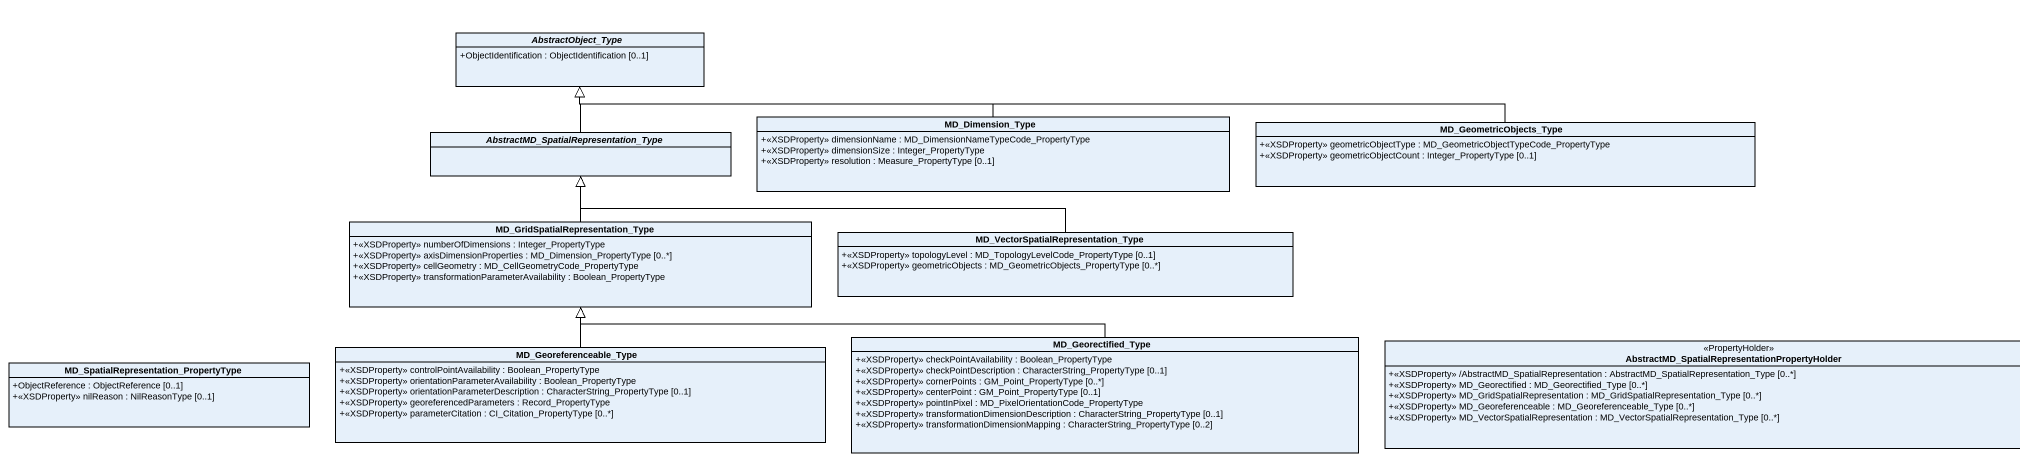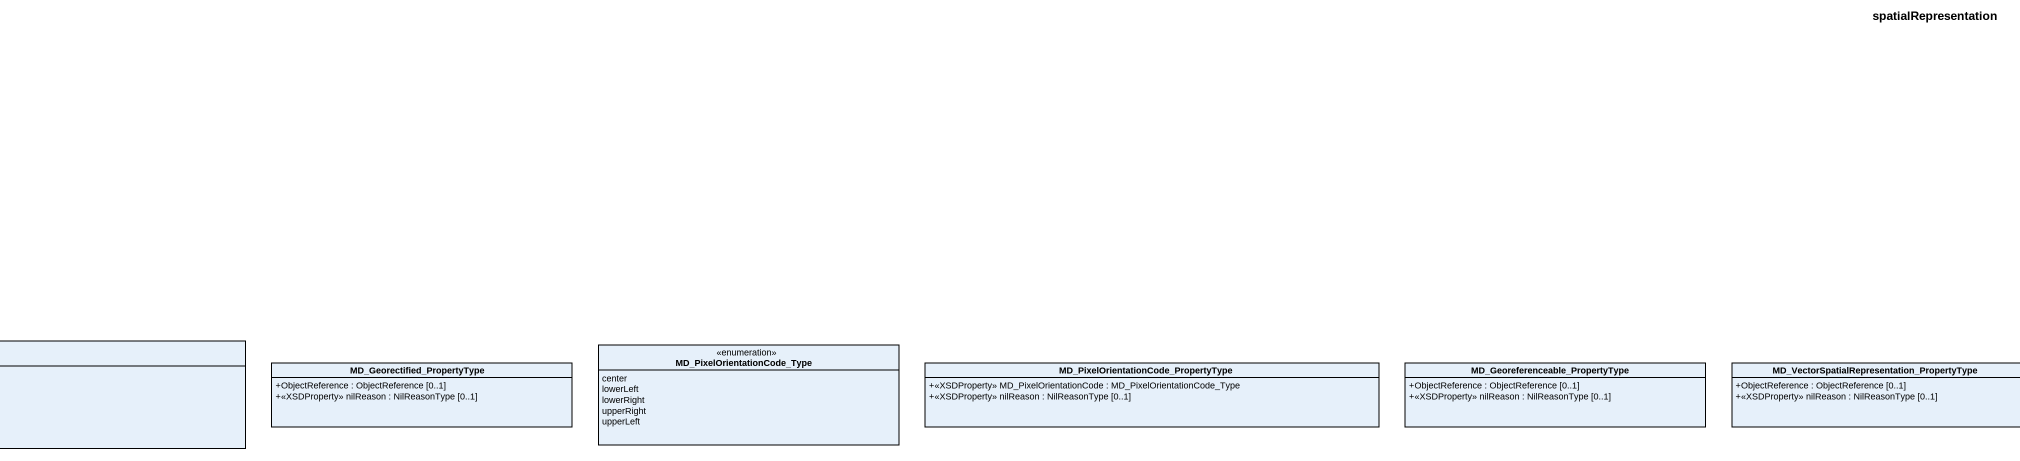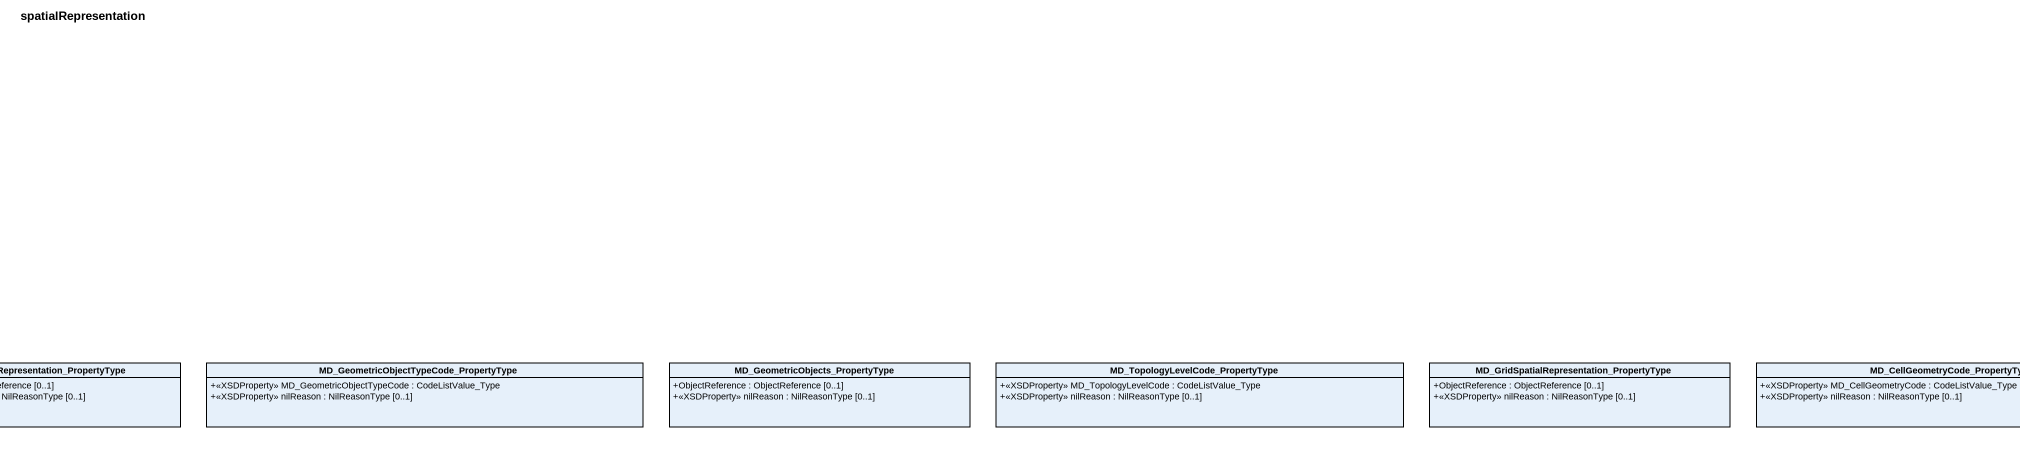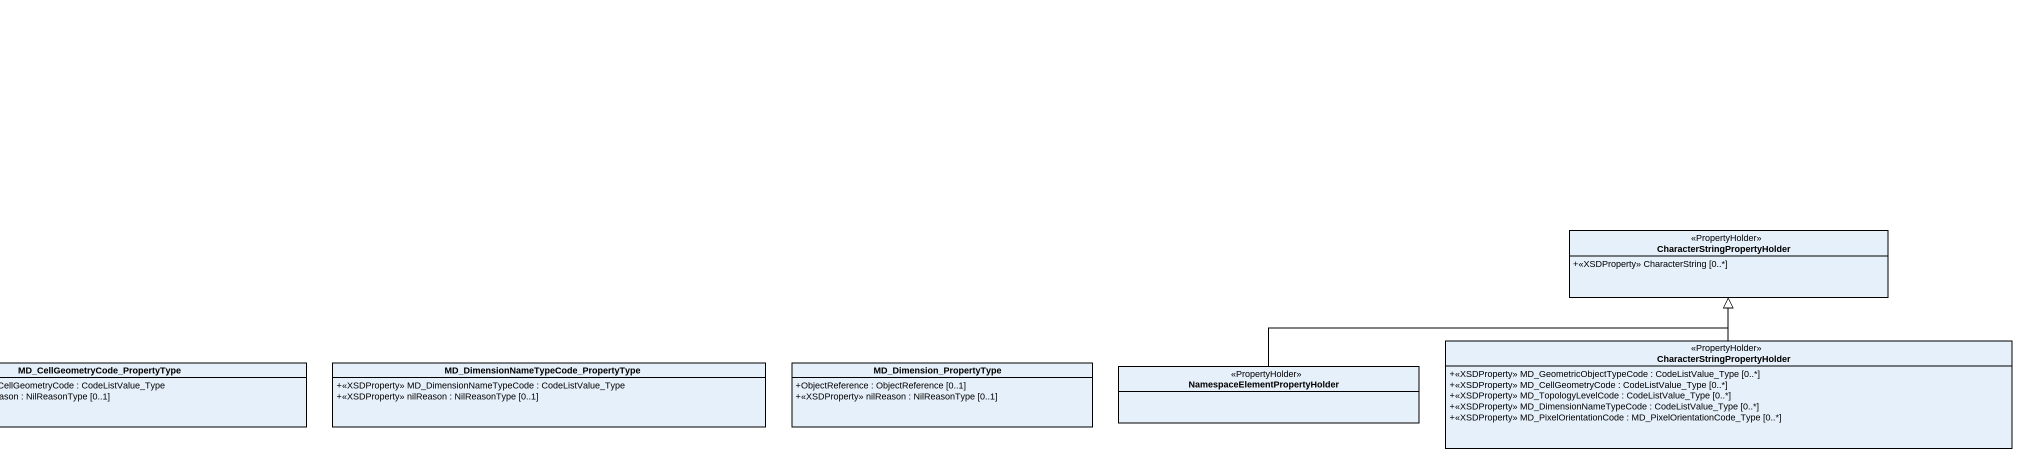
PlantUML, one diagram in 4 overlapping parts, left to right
@startuml
title spatialRepresentation
hide circle
hide empty members
skinparam classAttributeIconSize 0
abstract class AbstractObject_Type {
  +ObjectIdentification : ObjectIdentification [0..1]
}
class MD_Dimension_Type {
  +<<XSDProperty>> dimensionName : MD_DimensionNameTypeCode_PropertyType
  +<<XSDProperty>> dimensionSize : Integer_PropertyType
  +<<XSDProperty>> resolution : Measure_PropertyType [0..1]
}
class MD_GeometricObjects_Type {
  +<<XSDProperty>> geometricObjectType : MD_GeometricObjectTypeCode_PropertyType
  +<<XSDProperty>> geometricObjectCount : Integer_PropertyType [0..1]
}
abstract class "AbstractMD_SpatialRepresentation_Type" as AbstractMD
class "MD_GridSpatialRepresentation_Type" as MD_GridSpatialRepresentation {
  +<<XSDProperty>> numberOfDimensions : Integer_PropertyType
  +<<XSDProperty>> axisDimensionProperties : MD_Dimension_PropertyType [0..*]
  +<<XSDProperty>> cellGeometry : MD_CellGeometryCode_PropertyType
  +<<XSDProperty>> transformationParameterAvailability : Boolean_PropertyType
}
class "MD_VectorSpatialRepresentation_Type" as MD_VectorSpatialRepresentati {
  +<<XSDProperty>> topologyLevel : MD_TopologyLevelCode_PropertyType [0..1]
  +<<XSDProperty>> geometricObjects : MD_GeometricObjects_PropertyType [0..*]
}
class "CharacterStringPropertyHolder" as CharacterStringPropertyHolde <<PropertyHolder>> {
  +<<XSDProperty>> CharacterString [0..*]
}
class MD_Georeferenceable_Type {
  +<<XSDProperty>> controlPointAvailability : Boolean_PropertyType
  +<<XSDProperty>> orientationParameterAvailability : Boolean_PropertyType
  +<<XSDProperty>> orientationParameterDescription : CharacterString_PropertyType [0..1]
  +<<XSDProperty>> georeferencedParameters : Record_PropertyType
  +<<XSDProperty>> parameterCitation : CI_Citation_PropertyType [0..*]
}
class MD_Georectified_Type {
  +<<XSDProperty>> checkPointAvailability : Boolean_PropertyType
  +<<XSDProperty>> checkPointDescription : CharacterString_PropertyType [0..1]
  +<<XSDProperty>> cornerPoints : GM_Point_PropertyType [0..*]
  +<<XSDProperty>> centerPoint : GM_Point_PropertyType [0..1]
  +<<XSDProperty>> pointInPixel : MD_PixelOrientationCode_PropertyType
  +<<XSDProperty>> transformationDimensionDescription : CharacterString_PropertyType [0..1]
  +<<XSDProperty>> transformationDimensionMapping : CharacterString_PropertyType [0..2]
}
class "AbstractMD_SpatialRepresentationPropertyHolder" as AbstractMD_2 <<PropertyHolder>> {
  +<<XSDProperty>> /AbstractMD_SpatialRepresentation : AbstractMD_SpatialRepresentation_Type [0..*]
  +<<XSDProperty>> MD_Georectified : MD_Georectified_Type [0..*]
  +<<XSDProperty>> MD_GridSpatialRepresentation : MD_GridSpatialRepresentation_Type [0..*]
  +<<XSDProperty>> MD_Georeferenceable : MD_Georeferenceable_Type [0..*]
  +<<XSDProperty>> MD_VectorSpatialRepresentation : MD_VectorSpatialRepresentation_Type [0..*]
}
enum MD_PixelOrientationCode_Type {
  center
  lowerLeft
  lowerRight
  upperRight
  upperLeft
}
class "CharacterStringPropertyHolder" as CharacterStringPropertyHolde_2 <<PropertyHolder>> {
  +<<XSDProperty>> MD_GeometricObjectTypeCode : CodeListValue_Type [0..*]
  +<<XSDProperty>> MD_CellGeometryCode : CodeListValue_Type [0..*]
  +<<XSDProperty>> MD_TopologyLevelCode : CodeListValue_Type [0..*]
  +<<XSDProperty>> MD_DimensionNameTypeCode : CodeListValue_Type [0..*]
  +<<XSDProperty>> MD_PixelOrientationCode : MD_PixelOrientationCode_Type [0..*]
}
class "MD_SpatialRepresentation_PropertyType" as MD_SpatialRepresentation {
  +ObjectReference : ObjectReference [0..1]
  +<<XSDProperty>> nilReason : NilReasonType [0..1]
}
class MD_Georectified_PropertyType {
  +ObjectReference : ObjectReference [0..1]
  +<<XSDProperty>> nilReason : NilReasonType [0..1]
}
class "MD_PixelOrientationCode_PropertyType" as MD_PixelOrientationCode {
  +<<XSDProperty>> MD_PixelOrientationCode : MD_PixelOrientationCode_Type
  +<<XSDProperty>> nilReason : NilReasonType [0..1]
}
class "MD_Georeferenceable_PropertyType" as MD_Georeferenceable {
  +ObjectReference : ObjectReference [0..1]
  +<<XSDProperty>> nilReason : NilReasonType [0..1]
}
class "MD_VectorSpatialRepresentation_PropertyType" as MD_VectorSpatialRepresentati_2 {
  +ObjectReference : ObjectReference [0..1]
  +<<XSDProperty>> nilReason : NilReasonType [0..1]
}
class "MD_GeometricObjectTypeCode_PropertyType" as MD_GeometricObjectTypeCode {
  +<<XSDProperty>> MD_GeometricObjectTypeCode : CodeListValue_Type
  +<<XSDProperty>> nilReason : NilReasonType [0..1]
}
class "MD_GeometricObjects_PropertyType" as MD_GeometricObjects {
  +ObjectReference : ObjectReference [0..1]
  +<<XSDProperty>> nilReason : NilReasonType [0..1]
}
class "MD_TopologyLevelCode_PropertyType" as MD_TopologyLevelCode {
  +<<XSDProperty>> MD_TopologyLevelCode : CodeListValue_Type
  +<<XSDProperty>> nilReason : NilReasonType [0..1]
}
class "MD_GridSpatialRepresentation_PropertyType" as MD_GridSpatialRepresentation_2 {
  +ObjectReference : ObjectReference [0..1]
  +<<XSDProperty>> nilReason : NilReasonType [0..1]
}
class "MD_CellGeometryCode_PropertyType" as MD_CellGeometryCode {
  +<<XSDProperty>> MD_CellGeometryCode : CodeListValue_Type
  +<<XSDProperty>> nilReason : NilReasonType [0..1]
}
class "MD_DimensionNameTypeCode_PropertyType" as MD_DimensionNameTypeCode {
  +<<XSDProperty>> MD_DimensionNameTypeCode : CodeListValue_Type
  +<<XSDProperty>> nilReason : NilReasonType [0..1]
}
class MD_Dimension_PropertyType {
  +ObjectReference : ObjectReference [0..1]
  +<<XSDProperty>> nilReason : NilReasonType [0..1]
}
class "NamespaceElementPropertyHolder" as NamespaceElementPropertyHold <<PropertyHolder>>
MD_Dimension_Type -left-|> AbstractObject_Type
MD_GeometricObjects_Type -left-|> AbstractObject_Type
AbstractMD -up-|> AbstractObject_Type
MD_GridSpatialRepresentation -up-|> AbstractMD
MD_VectorSpatialRepresentati -left-|> AbstractMD
MD_Georeferenceable_Type -up-|> MD_GridSpatialRepresentation
MD_Georectified_Type -left-|> MD_GridSpatialRepresentation
CharacterStringPropertyHolde_2 -up-|> CharacterStringPropertyHolde
NamespaceElementPropertyHold -right-|> CharacterStringPropertyHolde
@enduml
